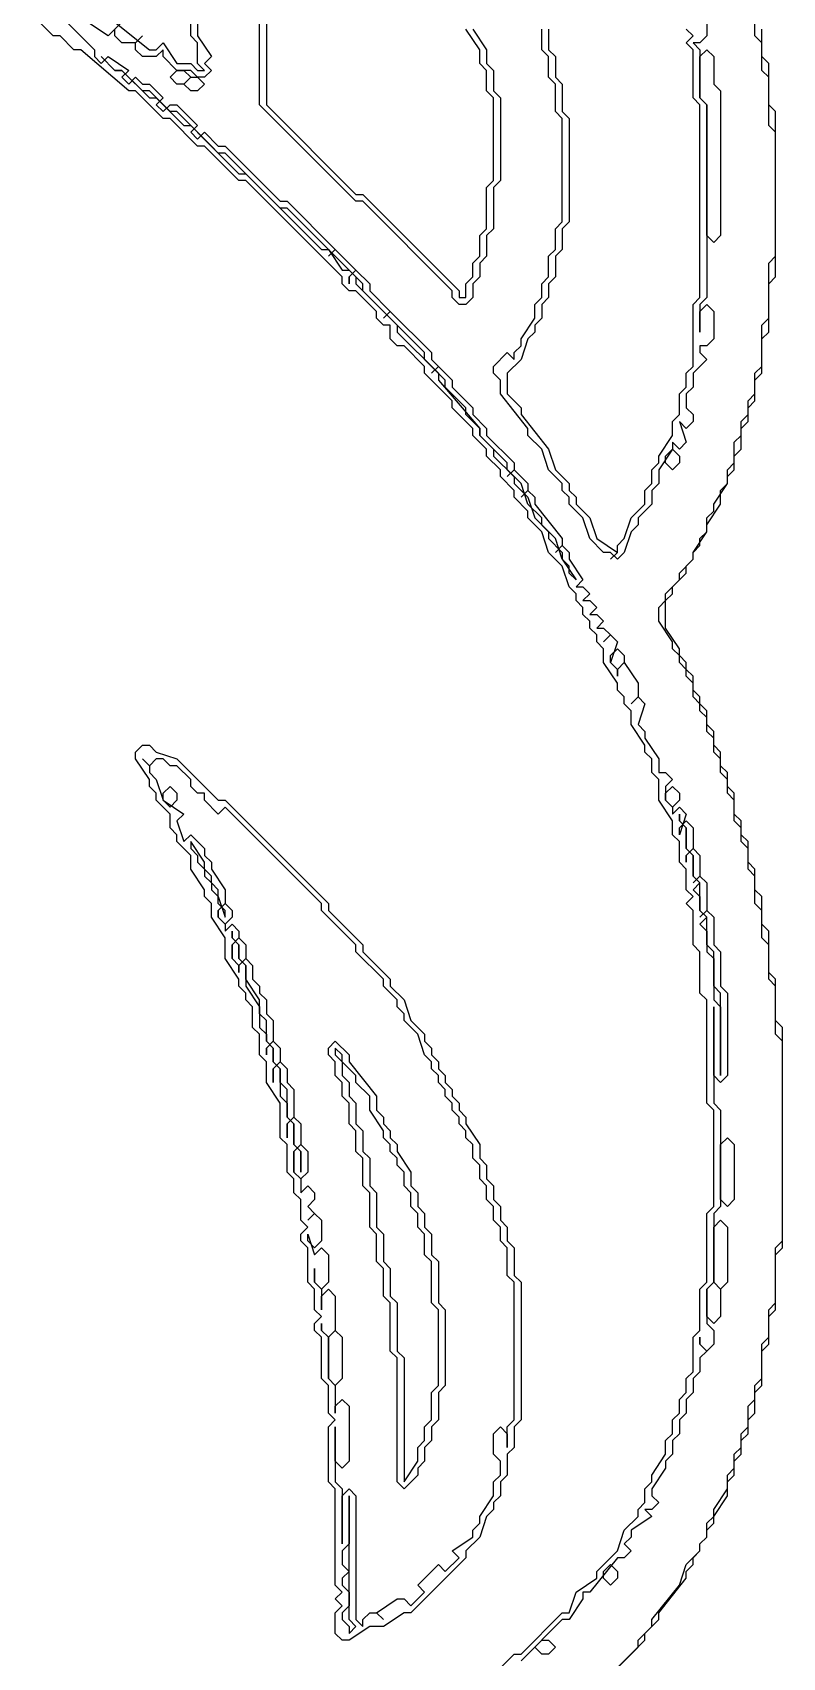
# Model space of a CAD drawing. Header units: millimetres. Extents: x 2 to 58.7, y 4.1 to 84.
# Drawn here: x 52.05 to 58.66, y 25.67 to 39.97 of the extents above; entities that cross this region are included whole.
import ezdxf

# ---------------------------------------------------------------- set-up
doc = ezdxf.new("R2010")
doc.units = ezdxf.units.MM
for name, color, linetype, true_color in [('CUT_OUTER', 1, 'Continuous', 0xa7a7a7), ('FILL_HAIR', 4, 'Continuous', 0x905530), ('FILL_WHITE', 3, 'Continuous', 0xf5f3f0), ('RAISED_METAL', 6, 'Continuous', 0xa7a7a7)]:
    doc.layers.add(name, color=color, linetype=linetype, true_color=true_color)

msp = doc.modelspace()

# ---------------------------------------------------------------- linework, layer by layer
at = {"layer": 'CUT_OUTER'}
msp.add_lwpolyline([(56.842, 25.212), (57.448, 25.818), (57.448, 25.879), (57.569, 26), (57.569, 26.061), (57.811, 26.364), (57.811, 26.424), (57.872, 26.485), (57.872, 26.545), (57.932, 26.606), (57.932, 26.667), (57.993, 26.727), (57.993, 26.788), (58.054, 26.848), (58.054, 26.909), (58.175, 27.091), (58.175, 27.212), (58.235, 27.273), (58.235, 27.394), (58.296, 27.455), (58.296, 27.576), (58.357, 27.636), (58.357, 27.758), (58.417, 27.818), (58.417, 28), (58.478, 28.061), (58.478, 28.364), (58.538, 28.424), (58.538, 28.667), (58.599, 28.727), (58.599, 29.212), (58.66, 29.273), (58.66, 31.212), (58.599, 31.273), (58.599, 31.636), (58.538, 31.697), (58.538, 32.061), (58.478, 32.121), (58.478, 32.364), (58.417, 32.424), (58.417, 32.606), (58.357, 32.667), (58.357, 32.848), (58.296, 32.909), (58.296, 33.03), (58.235, 33.091), (58.235, 33.273), (58.175, 33.333), (58.175, 33.455), (58.114, 33.515), (58.114, 33.636), (58.054, 33.697), (58.054, 33.818), (57.993, 33.879), (57.993, 34), (57.932, 34.061), (57.932, 34.121), (57.872, 34.182), (57.872, 34.303), (57.811, 34.364), (57.811, 34.424), (57.751, 34.485), (57.751, 34.545), (57.629, 34.727), (57.629, 34.97), (57.69, 35.03), (57.69, 35.091), (57.811, 35.212), (57.811, 35.273), (57.872, 35.333), (57.872, 35.394), (57.932, 35.455), (57.932, 35.515), (57.993, 35.576), (57.993, 35.636), (58.114, 35.818), (58.114, 35.939), (58.175, 36), (58.175, 36.061), (58.235, 36.121), (58.235, 36.242), (58.296, 36.303), (58.296, 36.485), (58.357, 36.545), (58.357, 36.667), (58.417, 36.727), (58.417, 36.909), (58.478, 36.97), (58.478, 37.273), (58.538, 37.333), (58.538, 37.758), (58.599, 37.818), (58.599, 39.273), (58.538, 39.333), (58.538, 39.697), (58.478, 39.758), (58.478, 40)], dxfattribs=at)
at = {"layer": 'FILL_HAIR'}
for points in [[(52.781, 40.061), (53.084, 39.818), (53.145, 39.818), (53.206, 39.879), (53.327, 39.697), (53.448, 39.697), (53.509, 39.636), (53.569, 39.636), (53.509, 39.697), (53.509, 39.879), (53.448, 39.939), (53.448, 40.545)], [(56.175, 25.576), (56.296, 25.697), (56.357, 25.697), (56.72, 26.061), (56.781, 26.061), (56.842, 26.242), (57.023, 26.364), (57.023, 26.424), (57.205, 26.606), (57.266, 26.788), (57.387, 26.909), (57.387, 26.97), (57.448, 27.03), (57.448, 27.152), (57.508, 27.212), (57.508, 27.273), (57.629, 27.455), (57.629, 27.576), (57.69, 27.636), (57.69, 27.758), (57.751, 27.818), (57.751, 27.939), (57.811, 28), (57.811, 28.121), (57.872, 28.182), (57.872, 28.485), (57.932, 28.545), (57.932, 28.909), (57.993, 28.97), (57.993, 29.576), (58.054, 29.636), (58.054, 30.485), (57.993, 30.545), (57.993, 31.455), (57.932, 31.515), (57.932, 31.879), (57.872, 31.939), (57.872, 32.242), (57.811, 32.303), (57.872, 32.364), (57.811, 32.424), (57.811, 32.606), (57.751, 32.667), (57.751, 32.848), (57.69, 32.909), (57.69, 33.03), (57.569, 33.212), (57.569, 33.394), (57.508, 33.455), (57.508, 33.576), (57.448, 33.636), (57.448, 33.697), (57.326, 33.879), (57.326, 34), (57.266, 34.061), (57.266, 34.121), (57.205, 34.182), (57.205, 34.242), (57.084, 34.424), (57.084, 34.545), (57.023, 34.606), (57.023, 34.667), (56.963, 34.727), (56.963, 34.788), (56.902, 34.848), (56.902, 34.909), (56.842, 34.97), (56.842, 35.03), (56.781, 35.091), (56.72, 35.273), (56.599, 35.394), (56.539, 35.576), (56.417, 35.697), (56.417, 35.758), (56.296, 35.879), (56.296, 35.939), (56.175, 36.061), (56.175, 36.121), (56.054, 36.242), (56.054, 36.303), (55.933, 36.424), (55.933, 36.485), (55.751, 36.667), (55.751, 36.727), (55.508, 36.97), (55.508, 37.03), (55.327, 37.212), (55.266, 37.212), (55.205, 37.273), (55.205, 37.394), (55.145, 37.394), (55.084, 37.455), (55.084, 37.515), (54.902, 37.697), (54.842, 37.697), (54.781, 37.758), (54.781, 37.818), (53.933, 38.667), (53.872, 38.667), (53.569, 38.97), (53.509, 38.97), (53.266, 39.212), (53.206, 39.212), (52.963, 39.455), (52.903, 39.455), (52.479, 39.818), (52.418, 39.818), (52.297, 39.939), (52.236, 39.939), (52.054, 40.121)], [(56.599, 40), (56.599, 39.818), (56.66, 39.758), (56.66, 39.576), (56.72, 39.515), (56.72, 39.273), (56.781, 39.212), (56.781, 38.303), (56.72, 38.242), (56.72, 38.061), (56.66, 38), (56.66, 37.818), (56.599, 37.758), (56.599, 37.636), (56.539, 37.576), (56.539, 37.455), (56.478, 37.394), (56.478, 37.333), (56.417, 37.273), (56.357, 37.091), (56.236, 36.97), (56.236, 36.788), (56.357, 36.667), (56.357, 36.606), (56.599, 36.303), (56.66, 36.121), (56.781, 36), (56.781, 35.939), (56.842, 35.879), (56.842, 35.818), (56.963, 35.697), (57.023, 35.515), (57.205, 35.394), (57.145, 35.333), (57.205, 35.394), (57.205, 35.455), (57.266, 35.515), (57.326, 35.697), (57.448, 35.818), (57.448, 35.939), (57.508, 36), (57.508, 36.121), (57.569, 36.182), (57.569, 36.242), (57.69, 36.424), (57.69, 36.545), (57.751, 36.606), (57.751, 36.788), (57.811, 36.848), (57.811, 36.97), (57.872, 37.03), (57.872, 37.576), (57.932, 37.636), (57.932, 39.333), (57.872, 39.394), (57.872, 39.818), (57.811, 39.879), (57.872, 39.939), (57.811, 40)]]:
    msp.add_lwpolyline(points, dxfattribs=at)
msp.add_lwpolyline([(53.024, 33.697), (53.084, 33.697), (53.145, 33.636), (53.327, 33.576), (53.69, 33.212), (53.751, 33.212), (54.66, 32.303), (54.66, 32.242), (54.963, 31.939), (54.963, 31.879), (55.205, 31.636), (55.205, 31.576), (55.327, 31.455), (55.387, 31.273), (55.508, 31.152), (55.508, 31.091), (55.569, 31.03), (55.569, 30.97), (55.63, 30.909), (55.63, 30.848), (55.69, 30.788), (55.69, 30.727), (55.751, 30.667), (55.751, 30.606), (55.811, 30.545), (55.811, 30.485), (55.872, 30.424), (55.872, 30.364), (55.993, 30.182), (55.993, 30.061), (56.054, 30), (56.054, 29.879), (56.114, 29.818), (56.114, 29.697), (56.175, 29.636), (56.175, 29.515), (56.236, 29.455), (56.236, 29.333), (56.296, 29.273), (56.296, 29.03), (56.357, 28.97), (56.357, 27.758), (56.296, 27.697), (56.296, 27.515), (56.236, 27.455), (56.236, 27.273), (56.175, 27.212), (56.175, 27.091), (56.114, 27.03), (56.114, 26.97), (56.054, 26.909), (55.993, 26.727), (55.872, 26.606), (55.872, 26.545), (55.387, 26.061), (55.327, 26.061), (55.145, 25.939), (55.024, 25.939), (54.842, 25.818), (54.781, 25.818), (54.721, 25.879), (54.721, 26.061), (54.781, 26.121), (54.721, 26.182), (54.781, 26.242), (54.721, 26.303), (54.721, 27.152), (54.66, 27.212), (54.66, 27.697), (54.721, 27.758), (54.66, 27.818), (54.66, 28.061), (54.599, 28.121), (54.599, 28.485), (54.539, 28.545), (54.539, 28.606), (54.599, 28.667), (54.539, 28.727), (54.539, 28.909), (54.478, 28.97), (54.478, 29.273), (54.418, 29.333), (54.418, 29.394), (54.478, 29.455), (54.418, 29.515), (54.418, 29.697), (54.357, 29.758), (54.357, 29.879), (54.296, 29.939), (54.296, 30.182), (54.236, 30.242), (54.236, 30.545), (54.115, 30.727), (54.115, 30.909), (54.054, 30.97), (54.054, 31.152), (53.993, 31.212), (53.993, 31.394), (53.933, 31.455), (53.933, 31.515), (53.872, 31.576), (53.872, 31.636), (53.751, 31.818), (53.751, 32), (53.63, 32.182), (53.63, 32.303), (53.569, 32.364), (53.569, 32.424), (53.448, 32.606), (53.448, 32.727), (53.327, 32.848), (53.327, 32.909), (53.266, 32.97), (53.266, 33.091), (53.145, 33.212), (53.145, 33.273), (53.084, 33.333), (53.084, 33.394), (52.963, 33.576), (52.963, 33.636)], close=True, dxfattribs=at)
at = {"layer": 'FILL_WHITE'}
msp.add_lwpolyline([(54.115, 40.848), (54.115, 39.333), (54.902, 38.545), (54.963, 38.545), (55.811, 37.697), (55.811, 37.636), (55.872, 37.636), (55.872, 37.758), (55.933, 37.818), (55.933, 37.939), (55.993, 38), (55.993, 38.182), (56.054, 38.242), (56.054, 38.606), (56.114, 38.667), (56.114, 39.394), (56.054, 39.455), (56.054, 39.636), (55.993, 39.697), (55.993, 39.818), (55.872, 40)], dxfattribs=at)
for points in [[(52.66, 39.758), (52.781, 39.636), (52.842, 39.636), (53.084, 39.394), (53.145, 39.394), (53.387, 39.152), (53.448, 39.152), (53.872, 38.727), (53.933, 38.727), (54.599, 38.061), (54.66, 38.061), (54.781, 37.879), (54.842, 37.879), (54.902, 37.818), (54.902, 37.758), (55.266, 37.394), (55.266, 37.333), (55.63, 36.97), (55.63, 36.909), (55.993, 36.485), (55.993, 36.424), (56.114, 36.303), (56.114, 36.242), (56.296, 36.061), (56.296, 36), (56.417, 35.879), (56.478, 35.697), (56.599, 35.576), (56.599, 35.515), (56.72, 35.394), (56.72, 35.333), (56.842, 35.152), (56.781, 35.212), (56.781, 35.273), (56.72, 35.333), (56.66, 35.515), (56.539, 35.636), (56.539, 35.697), (56.417, 35.818), (56.357, 36), (56.236, 36.121), (56.236, 36.182), (55.993, 36.424), (55.993, 36.485), (55.872, 36.606), (55.872, 36.667), (55.69, 36.848), (55.69, 36.909), (55.508, 37.091), (55.508, 37.152), (54.963, 37.697), (54.963, 37.758), (54.296, 38.424), (54.236, 38.424), (53.751, 38.909), (53.69, 38.909), (53.327, 39.273), (53.266, 39.273), (53.084, 39.455), (53.024, 39.455), (52.842, 39.636), (52.781, 39.636)], [(57.751, 33.091), (57.751, 33.03), (57.811, 32.97), (57.811, 32.788), (57.872, 32.727), (57.872, 32.545), (57.932, 32.485), (57.872, 32.424), (57.932, 32.364), (57.932, 32.242), (57.993, 32.182), (57.932, 32.121), (57.993, 32.061), (57.993, 31.879), (58.054, 31.818), (58.054, 31.455), (58.114, 31.394), (58.114, 30.788), (58.114, 31.515), (58.054, 31.576), (58.054, 31.879), (57.993, 31.939), (57.993, 32.182), (57.932, 32.242), (57.932, 32.485), (57.872, 32.545), (57.872, 32.727), (57.811, 32.788), (57.811, 32.97), (57.751, 33.03)], [(53.448, 32.848), (53.448, 32.788), (53.509, 32.727), (53.509, 32.667), (53.569, 32.606), (53.569, 32.545), (53.63, 32.485), (53.63, 32.424), (53.69, 32.364), (53.751, 32.182), (53.751, 32.242), (53.69, 32.303), (53.69, 32.424), (53.63, 32.485), (53.63, 32.545), (53.569, 32.606), (53.569, 32.667)], [(53.812, 32.061), (53.812, 32), (53.872, 31.939), (53.872, 31.818), (53.933, 31.758), (53.933, 31.576), (54.054, 31.394), (54.054, 31.212), (54.115, 31.152), (54.115, 31.091), (54.175, 31.03), (54.175, 30.909), (54.236, 30.848), (54.236, 30.606), (54.296, 30.545), (54.296, 30.424), (54.357, 30.364), (54.357, 30.182), (54.418, 30.121), (54.418, 29.939), (54.418, 30.121), (54.357, 30.182), (54.357, 30.364), (54.296, 30.424), (54.296, 30.667), (54.236, 30.727), (54.236, 30.848), (54.175, 30.909), (54.175, 31.03), (54.115, 31.091), (54.115, 31.273), (54.054, 31.333), (54.054, 31.455), (53.933, 31.636), (53.933, 31.758), (53.872, 31.818), (53.872, 31.939), (53.812, 32)], [(54.721, 31.03), (54.721, 30.97), (54.781, 30.909), (54.781, 30.788), (54.842, 30.727), (54.842, 30.606), (54.902, 30.545), (54.902, 30.364), (54.963, 30.303), (54.963, 30.121), (55.024, 30.061), (55.024, 29.818), (55.084, 29.758), (55.084, 29.455), (55.145, 29.394), (55.145, 29.152), (55.205, 29.091), (55.205, 28.848), (55.266, 28.788), (55.266, 28.364), (55.327, 28.303), (55.327, 27.212), (55.448, 27.394), (55.448, 27.515), (55.508, 27.576), (55.508, 27.697), (55.569, 27.758), (55.569, 28), (55.63, 28.061), (55.63, 28.727), (55.569, 28.788), (55.569, 29.152), (55.508, 29.212), (55.508, 29.394), (55.448, 29.455), (55.448, 29.576), (55.387, 29.636), (55.387, 29.758), (55.327, 29.818), (55.327, 29.939), (55.266, 30), (55.266, 30.061), (55.205, 30.121), (55.205, 30.182), (55.145, 30.242), (55.145, 30.303), (55.024, 30.485), (55.024, 30.606), (54.902, 30.727), (54.902, 30.788), (54.781, 30.909), (54.781, 30.97)], [(54.842, 27.091), (54.842, 26.667), (54.781, 26.606), (54.781, 26.485), (54.842, 26.424), (54.781, 26.364), (54.781, 26.303), (54.842, 26.242), (54.842, 26.121), (54.781, 26.061), (54.781, 26), (54.842, 25.939), (54.842, 25.879), (54.902, 25.939), (54.842, 26)]]:
    msp.add_lwpolyline(points, close=True, dxfattribs=at)
at = {"layer": 'RAISED_METAL'}
for points in [[(55.933, 40), (56.054, 39.818), (56.054, 39.697), (56.114, 39.636), (56.114, 39.455), (56.175, 39.394), (56.175, 38.667), (56.114, 38.606), (56.114, 38.242), (56.054, 38.182), (56.054, 38), (55.993, 37.939), (55.993, 37.818), (55.933, 37.758), (55.933, 37.636), (55.872, 37.576), (55.811, 37.576), (55.751, 37.636), (55.751, 37.697), (54.963, 38.485), (54.902, 38.485), (54.054, 39.333), (54.054, 40.848)], [(53.509, 40.545), (53.509, 39.939), (53.63, 39.758), (53.569, 39.697), (53.63, 39.636), (53.569, 39.576), (53.509, 39.576), (53.448, 39.636), (53.327, 39.636), (53.206, 39.758), (53.206, 39.818), (53.145, 39.758), (53.024, 39.758), (52.963, 39.818), (52.963, 39.879), (53.024, 39.939), (52.963, 39.879), (52.842, 39.879), (52.781, 39.939), (52.781, 40)], [(52.357, 40.061), (52.6, 39.818), (52.6, 39.758), (52.66, 39.697), (52.721, 39.758), (52.903, 39.636), (52.842, 39.576), (52.903, 39.515), (52.963, 39.576), (53.024, 39.515), (53.084, 39.515), (53.206, 39.394), (53.145, 39.333), (53.206, 39.273), (53.266, 39.333), (53.327, 39.333), (53.509, 39.152), (53.448, 39.091), (53.509, 39.03), (53.569, 39.091), (53.69, 38.97), (53.751, 38.97), (54.236, 38.485), (54.296, 38.485), (54.721, 38.061), (54.66, 38), (54.721, 38.061), (54.902, 37.879), (54.842, 37.818), (54.842, 37.758), (54.842, 37.818), (54.902, 37.879), (55.024, 37.758), (55.024, 37.697), (55.205, 37.515), (55.145, 37.455), (55.205, 37.515), (55.569, 37.152), (55.569, 37.091), (55.63, 37.03), (55.569, 36.97), (55.63, 37.03), (55.751, 36.909), (55.751, 36.848), (55.933, 36.667), (55.933, 36.606), (56.054, 36.485), (56.054, 36.424), (56.296, 36.182), (56.296, 36.121), (56.236, 36.061), (56.296, 36.121), (56.417, 36), (56.417, 35.939), (56.357, 35.879), (56.417, 35.939), (56.478, 35.879), (56.478, 35.818), (56.72, 35.515), (56.72, 35.455), (56.66, 35.394), (56.72, 35.455), (56.781, 35.394), (56.781, 35.333), (56.902, 35.152), (56.842, 35.091), (56.902, 35.091), (56.963, 35.03), (56.902, 34.97), (56.963, 34.97), (57.023, 34.909), (56.963, 34.848), (57.023, 34.848), (57.084, 34.788), (57.023, 34.727), (57.084, 34.727), (57.145, 34.667), (57.084, 34.606), (57.145, 34.667), (57.205, 34.606), (57.145, 34.424), (57.205, 34.364), (57.205, 34.303), (57.205, 34.364), (57.266, 34.424), (57.387, 34.242), (57.387, 34.121), (57.326, 34.061), (57.387, 34.121), (57.448, 34.061), (57.387, 33.879), (57.448, 33.818), (57.448, 33.758), (57.569, 33.576), (57.569, 33.455), (57.629, 33.455), (57.69, 33.394), (57.629, 33.333), (57.629, 33.212), (57.69, 33.152), (57.69, 33.091), (57.751, 33.152), (57.811, 33.091), (57.751, 32.909), (57.751, 32.97), (57.811, 33.03), (57.872, 32.97), (57.872, 32.788), (57.811, 32.727), (57.811, 32.667), (57.811, 32.727), (57.872, 32.788), (57.932, 32.727), (57.932, 32.545), (57.872, 32.485), (57.932, 32.545), (57.993, 32.485), (57.993, 32.242), (57.932, 32.182), (57.993, 32.242), (58.054, 32.182), (58.054, 31.939), (58.114, 31.879), (58.114, 31.576), (58.175, 31.515), (58.175, 30.788), (58.114, 30.727), (58.054, 30.788), (58.054, 31.394), (58.054, 30.545), (58.114, 30.485), (58.114, 29.636), (58.054, 29.576), (58.054, 28.97), (57.993, 28.909), (57.993, 28.606), (58.054, 28.545), (58.054, 28.424), (57.993, 28.364), (57.932, 28.424), (57.932, 28.485), (57.932, 28.424), (57.993, 28.364), (57.932, 28.303), (57.932, 28.182), (57.872, 28.121), (57.872, 28), (57.811, 27.939), (57.811, 27.818), (57.751, 27.758), (57.751, 27.636), (57.69, 27.576), (57.69, 27.455), (57.629, 27.394), (57.629, 27.333), (57.508, 27.152), (57.508, 27.091), (57.569, 27.03), (57.508, 26.97), (57.448, 26.97), (57.508, 26.909), (57.326, 26.788), (57.326, 26.727), (57.266, 26.667), (57.326, 26.606), (57.266, 26.545), (57.205, 26.545), (56.963, 26.242), (56.902, 26.242), (56.902, 26.182), (56.781, 26), (56.72, 26), (56.357, 25.636)], [(52.842, 40.061), (52.721, 39.939), (52.539, 40.061)], [(57.993, 40.061), (57.993, 39.939), (57.932, 39.879), (57.872, 39.879), (57.932, 39.818), (57.932, 39.394), (57.993, 39.333), (57.993, 37.636), (57.932, 37.576), (57.932, 37.333), (57.932, 37.515), (57.993, 37.576), (58.054, 37.515), (58.054, 37.273), (57.993, 37.212), (57.932, 37.212), (57.932, 37.152), (57.993, 37.091), (57.872, 36.97), (57.872, 36.848), (57.811, 36.788), (57.811, 36.667), (57.872, 36.606), (57.872, 36.545), (57.811, 36.485), (57.751, 36.545), (57.811, 36.364), (57.751, 36.303), (57.69, 36.364), (57.69, 36.303), (57.569, 36.121), (57.569, 36), (57.508, 35.939), (57.508, 35.818), (57.387, 35.697), (57.387, 35.636), (57.326, 35.576), (57.266, 35.394), (57.205, 35.333), (57.145, 35.394), (57.084, 35.394), (56.963, 35.515), (56.902, 35.697), (56.781, 35.818), (56.781, 35.879), (56.72, 35.939), (56.72, 36), (56.599, 36.121), (56.539, 36.303), (56.417, 36.424), (56.417, 36.485), (56.175, 36.788), (56.175, 36.909), (56.114, 36.97), (56.114, 37.03), (56.236, 37.152), (56.296, 37.091), (56.296, 37.152), (56.357, 37.212), (56.357, 37.273), (56.478, 37.455), (56.478, 37.576), (56.539, 37.636), (56.539, 37.758), (56.599, 37.818), (56.599, 38), (56.66, 38.061), (56.66, 38.242), (56.72, 38.303), (56.72, 39.212), (56.66, 39.273), (56.66, 39.515), (56.599, 39.576), (56.599, 39.758), (56.539, 39.818), (56.539, 40)], [(56.902, 25.273), (57.387, 25.758), (57.387, 25.818), (57.508, 25.939), (57.508, 26), (57.751, 26.303), (57.811, 26.485), (57.932, 26.606), (57.932, 26.667), (57.993, 26.727), (57.993, 26.848), (58.054, 26.909), (58.054, 26.97), (58.175, 27.152), (58.175, 27.273), (58.235, 27.333), (58.235, 27.455), (58.296, 27.515), (58.296, 27.636), (58.357, 27.697), (58.357, 27.879), (58.417, 27.939), (58.417, 28.061), (58.478, 28.121), (58.478, 28.424), (58.538, 28.485), (58.538, 28.727), (58.599, 28.788), (58.599, 29.273), (58.66, 29.333), (58.66, 31.091), (58.599, 31.152), (58.599, 31.576), (58.538, 31.636), (58.538, 31.939), (58.478, 32), (58.478, 32.242), (58.417, 32.303), (58.417, 32.545), (58.357, 32.606), (58.357, 32.788), (58.296, 32.848), (58.296, 32.97), (58.235, 33.03), (58.235, 33.212), (58.175, 33.273), (58.175, 33.394), (58.114, 33.455), (58.114, 33.576), (58.054, 33.636), (58.054, 33.758), (57.993, 33.818), (57.993, 33.939), (57.932, 34), (57.932, 34.061), (57.872, 34.121), (57.872, 34.242), (57.811, 34.303), (57.811, 34.364), (57.751, 34.424), (57.751, 34.485), (57.69, 34.545), (57.69, 34.606), (57.569, 34.788), (57.569, 34.909), (57.629, 34.97), (57.629, 35.03), (57.751, 35.152), (57.751, 35.212), (57.872, 35.333), (57.872, 35.394), (57.993, 35.576), (57.993, 35.697), (58.054, 35.758), (58.054, 35.818), (58.175, 36), (58.175, 36.121), (58.235, 36.182), (58.235, 36.364), (58.296, 36.424), (58.296, 36.545), (58.357, 36.606), (58.357, 36.727), (58.417, 36.788), (58.417, 36.97), (58.478, 37.03), (58.478, 37.394), (58.538, 37.455), (58.538, 37.939), (58.599, 38), (58.599, 39.091), (58.538, 39.152), (58.538, 39.576), (58.478, 39.636), (58.478, 39.879), (58.417, 39.939), (58.417, 40.182)]]:
    msp.add_lwpolyline(points, dxfattribs=at)
for points in [[(57.993, 39.818), (58.054, 39.758), (58.054, 39.515), (58.114, 39.455), (58.114, 38.182), (58.054, 38.121), (57.993, 38.182), (57.993, 39.333), (57.932, 39.394), (57.932, 39.758)], [(53.266, 39.576), (53.327, 39.636), (53.387, 39.636), (53.448, 39.576), (53.387, 39.515), (53.327, 39.515)], [(53.387, 39.515), (53.448, 39.576), (53.509, 39.576), (53.569, 39.515), (53.509, 39.455), (53.448, 39.455)], [(57.629, 36.242), (57.69, 36.303), (57.751, 36.242), (57.751, 36.182), (57.69, 36.121), (57.629, 36.182)], [(57.145, 34.485), (57.205, 34.545), (57.266, 34.485), (57.266, 34.424), (57.205, 34.364), (57.145, 34.424)], [(53.024, 33.576), (53.084, 33.515), (53.084, 33.455), (53.145, 33.394), (53.206, 33.212), (53.387, 33.091), (53.327, 33.03), (53.387, 32.848), (53.448, 32.909), (53.569, 32.788), (53.569, 32.727), (53.63, 32.667), (53.63, 32.606), (53.751, 32.424), (53.751, 32.303), (53.69, 32.242), (53.69, 32.182), (53.751, 32.121), (53.751, 32.061), (53.812, 32.121), (53.872, 32.061), (53.872, 32), (53.812, 31.939), (53.812, 31.818), (53.872, 31.758), (53.872, 31.697), (53.872, 31.758), (53.933, 31.818), (53.993, 31.758), (53.993, 31.636), (54.054, 31.576), (54.054, 31.515), (54.115, 31.455), (54.115, 31.333), (54.175, 31.273), (54.175, 31.091), (54.115, 31.03), (54.115, 30.97), (54.115, 31.03), (54.175, 31.091), (54.236, 31.03), (54.236, 30.909), (54.175, 30.848), (54.175, 30.727), (54.175, 30.848), (54.236, 30.909), (54.296, 30.848), (54.296, 30.727), (54.357, 30.667), (54.357, 30.424), (54.296, 30.364), (54.296, 30.242), (54.296, 30.364), (54.357, 30.424), (54.418, 30.364), (54.418, 30.182), (54.357, 30.121), (54.357, 29.939), (54.418, 29.879), (54.418, 29.758), (54.478, 29.818), (54.539, 29.758), (54.539, 29.697), (54.478, 29.636), (54.539, 29.576), (54.478, 29.515), (54.539, 29.576), (54.599, 29.515), (54.599, 29.333), (54.539, 29.273), (54.478, 29.333), (54.478, 29.394), (54.539, 29.212), (54.599, 29.273), (54.66, 29.212), (54.66, 28.97), (54.599, 28.909), (54.539, 28.97), (54.539, 29.091), (54.539, 28.97), (54.599, 28.909), (54.599, 28.727), (54.599, 28.848), (54.66, 28.909), (54.721, 28.848), (54.721, 28.545), (54.66, 28.485), (54.599, 28.545), (54.599, 28.606), (54.599, 28.545), (54.66, 28.485), (54.66, 28.121), (54.721, 28.061), (54.721, 27.818), (54.721, 27.879), (54.781, 27.939), (54.842, 27.879), (54.842, 27.394), (54.781, 27.333), (54.721, 27.394), (54.721, 27.697), (54.721, 27.212), (54.781, 27.152), (54.781, 26.667), (54.781, 27.091), (54.842, 27.152), (54.902, 27.091), (54.902, 26), (54.963, 25.939), (54.963, 26), (55.024, 26.061), (55.084, 26.061), (55.145, 26), (55.084, 26.061), (55.266, 26.182), (55.327, 26.182), (55.387, 26.121), (55.508, 26.242), (55.448, 26.303), (55.63, 26.485), (55.69, 26.424), (55.811, 26.545), (55.751, 26.606), (55.933, 26.727), (55.933, 26.788), (55.993, 26.848), (55.993, 26.909), (56.114, 27.091), (56.114, 27.212), (56.175, 27.273), (56.175, 27.394), (56.114, 27.455), (56.114, 27.636), (56.175, 27.697), (56.236, 27.636), (56.236, 27.515), (56.236, 27.697), (56.296, 27.758), (56.296, 28.97), (56.236, 29.03), (56.236, 29.273), (56.175, 29.333), (56.175, 29.455), (56.114, 29.515), (56.114, 29.636), (56.054, 29.697), (56.054, 29.818), (55.993, 29.879), (55.993, 30), (55.933, 30.061), (55.933, 30.182), (55.872, 30.242), (55.872, 30.303), (55.811, 30.364), (55.811, 30.424), (55.751, 30.485), (55.751, 30.545), (55.69, 30.606), (55.69, 30.667), (55.63, 30.727), (55.63, 30.788), (55.569, 30.848), (55.569, 30.909), (55.508, 30.97), (55.448, 31.152), (55.327, 31.273), (55.327, 31.333), (55.266, 31.394), (55.266, 31.455), (55.145, 31.576), (55.145, 31.636), (54.902, 31.879), (54.902, 31.939), (54.599, 32.242), (54.599, 32.303), (53.751, 33.152), (53.69, 33.091), (53.569, 33.212), (53.569, 33.273), (53.509, 33.273), (53.448, 33.333), (53.448, 33.394), (53.327, 33.515), (53.266, 33.515), (53.206, 33.576), (53.145, 33.576), (53.084, 33.515)], [(53.206, 33.273), (53.266, 33.333), (53.327, 33.273), (53.327, 33.212), (53.266, 33.152), (53.206, 33.212)], [(57.629, 33.273), (57.69, 33.333), (57.751, 33.273), (57.751, 33.212), (57.69, 33.152), (57.629, 33.212)], [(53.69, 32.242), (53.751, 32.303), (53.812, 32.242), (53.812, 32.182), (53.751, 32.121), (53.69, 32.182)], [(53.872, 32), (53.933, 31.939), (53.933, 31.818), (53.872, 31.758), (53.812, 31.818), (53.812, 31.939)], [(54.721, 31.091), (54.842, 30.97), (54.842, 30.909), (55.084, 30.606), (55.084, 30.485), (55.145, 30.424), (55.145, 30.364), (55.205, 30.303), (55.205, 30.242), (55.266, 30.182), (55.266, 30.121), (55.387, 29.939), (55.387, 29.818), (55.448, 29.758), (55.448, 29.636), (55.508, 29.576), (55.508, 29.455), (55.569, 29.394), (55.569, 29.212), (55.63, 29.152), (55.63, 28.788), (55.69, 28.727), (55.69, 28.061), (55.63, 28), (55.63, 27.758), (55.569, 27.697), (55.569, 27.576), (55.508, 27.515), (55.508, 27.394), (55.448, 27.333), (55.448, 27.273), (55.327, 27.152), (55.266, 27.212), (55.266, 28.303), (55.205, 28.364), (55.205, 28.788), (55.145, 28.848), (55.145, 29.091), (55.084, 29.152), (55.084, 29.394), (55.024, 29.455), (55.024, 29.758), (54.963, 29.818), (54.963, 30.061), (54.902, 30.121), (54.902, 30.303), (54.842, 30.364), (54.842, 30.545), (54.781, 30.606), (54.781, 30.727), (54.721, 30.788), (54.721, 30.909), (54.66, 30.97), (54.66, 31.03)], [(54.418, 30.182), (54.478, 30.121), (54.478, 29.939), (54.418, 29.879), (54.357, 29.939), (54.357, 30.121)], [(58.175, 30.242), (58.235, 30.182), (58.235, 29.697), (58.175, 29.636), (58.114, 29.697), (58.114, 30.182)], [(58.114, 29.515), (58.175, 29.455), (58.175, 28.97), (58.114, 28.909), (58.054, 28.97), (58.054, 29.455)], [(58.054, 28.97), (58.114, 28.909), (58.114, 28.667), (58.054, 28.606), (57.993, 28.667), (57.993, 28.909)], [(54.721, 28.545), (54.781, 28.485), (54.781, 28.121), (54.721, 28.061), (54.66, 28.121), (54.66, 28.485)], [(57.084, 26.424), (57.145, 26.485), (57.205, 26.424), (57.205, 26.364), (57.145, 26.303), (57.084, 26.364)], [(56.478, 25.758), (56.539, 25.818), (56.599, 25.818), (56.66, 25.758), (56.599, 25.697), (56.539, 25.697)]]:
    msp.add_lwpolyline(points, close=True, dxfattribs=at)

doc.saveas('drawing.dxf')
